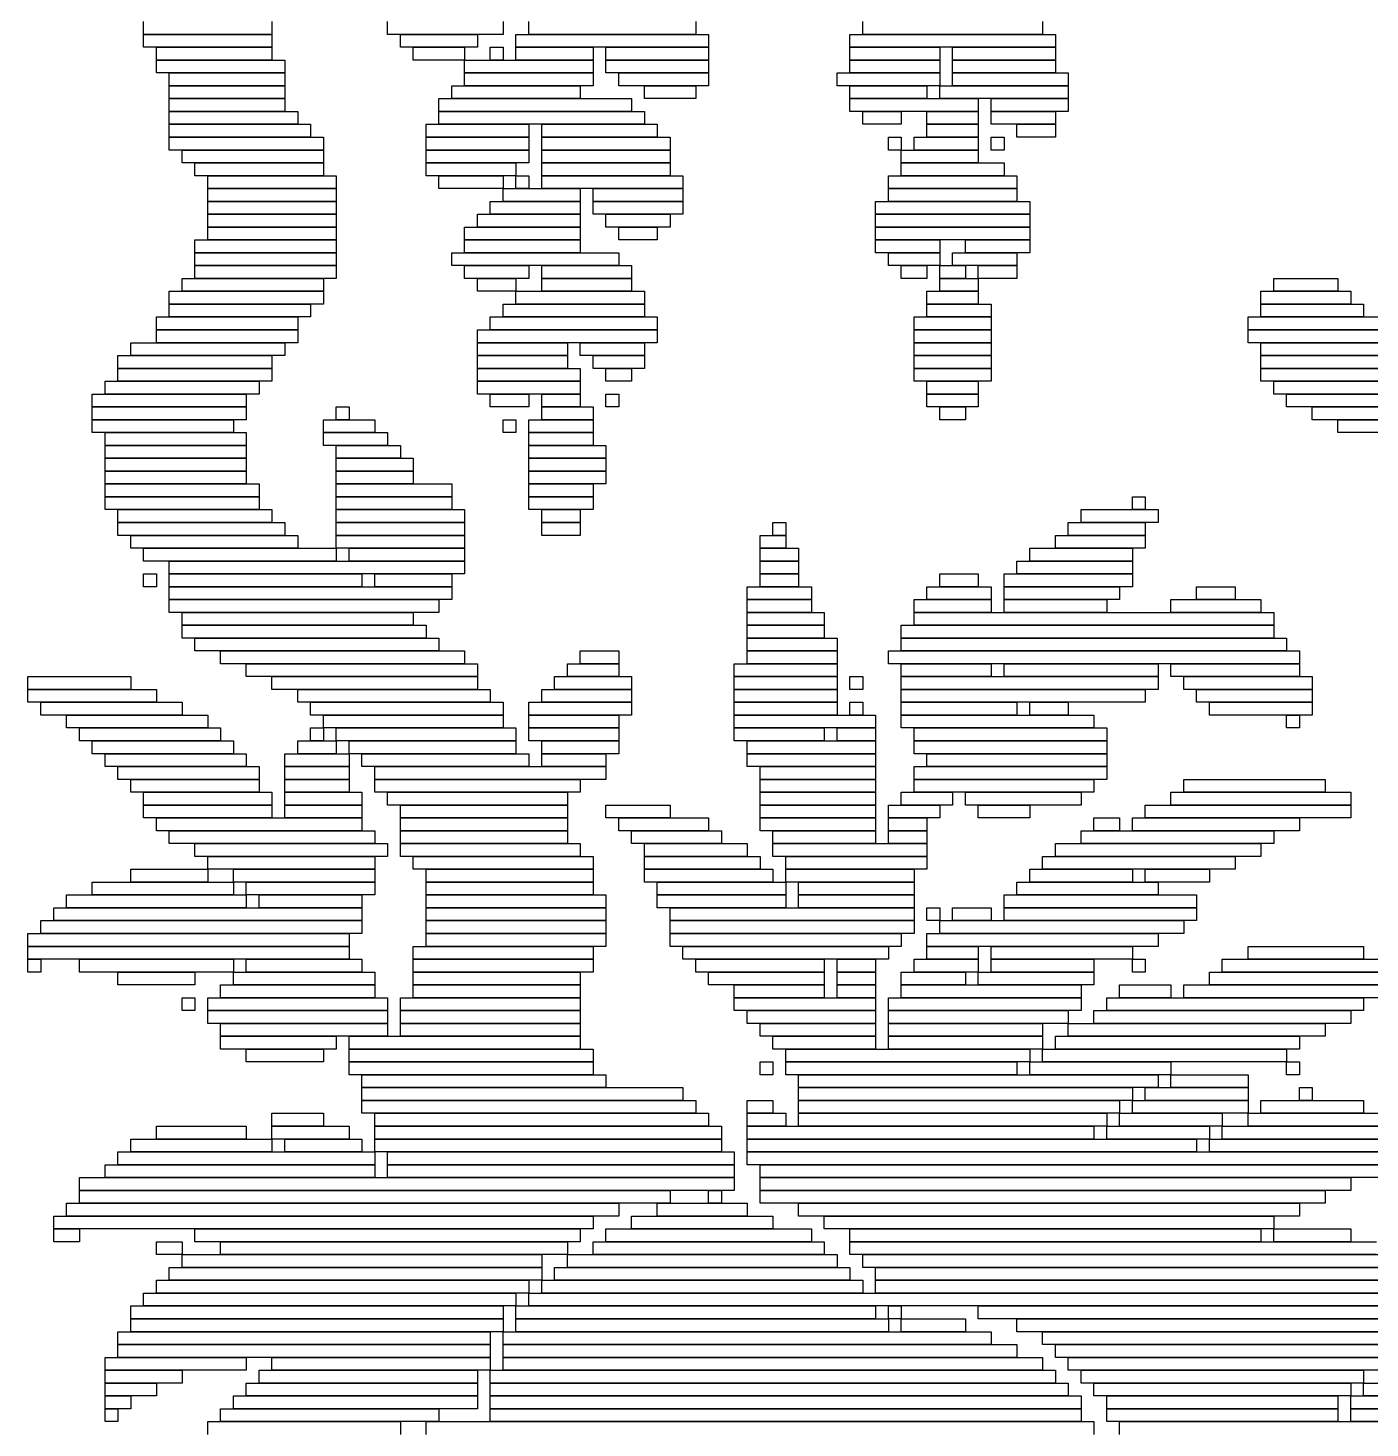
# Model space of a CAD drawing. Extents: x 294 to 729, y 311 to 714.
# Drawn here: x 295 to 399.5, y 452.5 to 561.5 of the extents above; entities that cross this region are included whole.
import ezdxf

# ---------------------------------------------------------------- set-up
doc = ezdxf.new("R2010")
doc.units = 0

msp = doc.modelspace()

# ---------------------------------------------------------------- linework, layer by layer
for p, q in [((304, 561), (304, 562)), ((314, 562), (314, 561)), ((323, 561), (323, 562)), ((332, 562), (332, 561)), ((334, 561), (334, 562)), ((347, 562), (347, 561)), ((360, 561), (360, 562)), ((374, 562), (374, 561)), ((314, 561), (304, 561)), ((304, 561), (314, 561)), ((304, 560), (304, 561)), ((314, 561), (314, 560)), ((332, 561), (323, 561)), ((324, 561), (330, 561)), ((324, 560), (324, 561)), ((330, 561), (330, 560)), ((333, 561), (348, 561)), ((333, 560), (333, 561)), ((347, 561), (334, 561)), ((348, 561), (348, 560)), ((359, 561), (375, 561)), ((359, 560), (359, 561)), ((374, 561), (360, 561)), ((375, 561), (375, 560)), ((314, 560), (304, 560)), ((305, 560), (314, 560)), ((305, 559), (305, 560)), ((314, 560), (314, 559)), ((330, 560), (324, 560)), ((325, 560), (329, 560)), ((325, 559), (325, 560)), ((329, 560), (329, 559)), ((331, 560), (332, 560)), ((331, 559), (331, 560)), ((332, 560), (332, 559)), ((348, 560), (333, 560)), ((333, 560), (339, 560)), ((333, 559), (333, 560)), ((339, 560), (339, 559)), ((340, 560), (348, 560)), ((340, 559), (340, 560)), ((348, 560), (348, 559)), ((375, 560), (359, 560)), ((359, 560), (366, 560)), ((359, 559), (359, 560)), ((366, 560), (366, 559)), ((367, 560), (375, 560)), ((367, 559), (367, 560)), ((375, 560), (375, 559)), ((314, 559), (305, 559)), ((305, 559), (315, 559)), ((305, 558), (305, 559)), ((315, 559), (315, 558)), ((329, 559), (325, 559)), ((329, 559), (339, 559)), ((329, 558), (329, 559)), ((332, 559), (331, 559)), ((339, 559), (333, 559)), ((339, 559), (339, 558)), ((348, 559), (340, 559)), ((340, 559), (348, 559)), ((340, 558), (340, 559)), ((348, 559), (348, 558)), ((366, 559), (359, 559)), ((359, 559), (366, 559)), ((359, 558), (359, 559)), ((366, 559), (366, 558)), ((375, 559), (367, 559)), ((367, 559), (375, 559)), ((367, 558), (367, 559)), ((375, 559), (375, 558)), ((315, 558), (305, 558)), ((306, 558), (315, 558)), ((306, 557), (306, 558)), ((315, 557), (306, 557)), ((306, 557), (315, 557)), ((306, 556), (306, 557)), ((315, 558), (315, 557)), ((315, 557), (315, 556)), ((328, 557), (338, 557)), ((328, 556), (328, 557)), ((339, 558), (329, 558)), ((329, 558), (339, 558)), ((329, 557), (329, 558)), ((339, 557), (329, 557)), ((338, 557), (338, 556)), ((339, 558), (339, 557)), ((348, 558), (340, 558)), ((341, 558), (348, 558)), ((341, 557), (341, 558)), ((348, 557), (341, 557)), ((343, 557), (347, 557)), ((343, 556), (343, 557)), ((347, 557), (347, 556)), ((348, 558), (348, 557)), ((358, 558), (366, 558)), ((358, 557), (358, 558)), ((366, 557), (358, 557)), ((366, 558), (359, 558)), ((359, 557), (365, 557)), ((359, 556), (359, 557)), ((365, 557), (365, 556)), ((366, 558), (366, 557)), ((366, 557), (376, 557)), ((366, 556), (366, 557)), ((375, 558), (367, 558)), ((367, 558), (376, 558)), ((367, 557), (367, 558)), ((376, 557), (367, 557)), ((376, 558), (376, 557)), ((376, 557), (376, 556)), ((315, 556), (306, 556)), ((306, 556), (315, 556)), ((306, 555), (306, 556)), ((315, 556), (315, 555)), ((327, 556), (342, 556)), ((327, 555), (327, 556)), ((338, 556), (328, 556)), ((342, 556), (342, 555)), ((347, 556), (343, 556)), ((365, 556), (359, 556)), ((359, 556), (369, 556)), ((359, 555), (359, 556)), ((376, 556), (366, 556)), ((369, 556), (369, 555)), ((370, 556), (376, 556)), ((370, 555), (370, 556)), ((376, 556), (376, 555)), ((315, 555), (306, 555)), ((306, 555), (316, 555)), ((306, 554), (306, 555)), ((316, 555), (316, 554)), ((342, 555), (327, 555)), ((327, 555), (343, 555)), ((327, 554), (327, 555)), ((343, 555), (343, 554)), ((369, 555), (359, 555)), ((360, 555), (363, 555)), ((360, 554), (360, 555)), ((363, 555), (363, 554)), ((365, 555), (369, 555)), ((365, 554), (365, 555)), ((369, 555), (369, 554)), ((376, 555), (370, 555)), ((370, 555), (375, 555)), ((370, 554), (370, 555)), ((375, 555), (375, 554)), ((316, 554), (306, 554)), ((306, 554), (317, 554)), ((306, 553), (306, 554)), ((317, 554), (317, 553)), ((326, 554), (334, 554)), ((326, 553), (326, 554)), ((343, 554), (327, 554)), ((334, 554), (334, 553)), ((335, 554), (344, 554)), ((335, 553), (335, 554)), ((344, 554), (344, 553)), ((363, 554), (360, 554)), ((369, 554), (365, 554)), ((365, 554), (369, 554)), ((365, 553), (365, 554)), ((369, 554), (369, 553)), ((375, 554), (370, 554)), ((372, 554), (375, 554)), ((372, 553), (372, 554)), ((375, 554), (375, 553)), ((317, 553), (306, 553)), ((306, 553), (318, 553)), ((306, 552), (306, 553)), ((318, 553), (318, 552)), ((334, 553), (326, 553)), ((326, 553), (334, 553)), ((326, 552), (326, 553)), ((334, 553), (334, 552)), ((344, 553), (335, 553)), ((335, 553), (345, 553)), ((335, 552), (335, 553)), ((345, 553), (345, 552)), ((362, 553), (363, 553)), ((362, 552), (362, 553)), ((363, 553), (363, 552)), ((364, 553), (369, 553)), ((364, 552), (364, 553)), ((369, 553), (365, 553)), ((369, 553), (369, 552)), ((370, 553), (371, 553)), ((370, 552), (370, 553)), ((371, 553), (371, 552)), ((375, 553), (372, 553)), ((318, 552), (306, 552)), ((307, 552), (318, 552)), ((307, 551), (307, 552)), ((318, 552), (318, 551)), ((334, 552), (326, 552)), ((326, 552), (334, 552)), ((326, 551), (326, 552)), ((334, 552), (334, 551)), ((345, 552), (335, 552)), ((335, 552), (345, 552)), ((335, 551), (335, 552)), ((345, 552), (345, 551)), ((363, 552), (362, 552)), ((363, 552), (369, 552)), ((363, 551), (363, 552)), ((369, 552), (364, 552)), ((369, 552), (369, 551)), ((371, 552), (370, 552)), ((318, 551), (307, 551)), ((308, 551), (318, 551)), ((308, 550), (308, 551)), ((318, 551), (318, 550)), ((334, 551), (326, 551)), ((326, 551), (333, 551)), ((326, 550), (326, 551)), ((333, 551), (333, 550)), ((345, 551), (335, 551)), ((335, 551), (345, 551)), ((335, 550), (335, 551)), ((345, 551), (345, 550)), ((369, 551), (363, 551)), ((363, 551), (371, 551)), ((363, 550), (363, 551)), ((371, 551), (371, 550)), ((318, 550), (308, 550)), ((309, 550), (319, 550)), ((309, 549), (309, 550)), ((319, 550), (319, 549)), ((333, 550), (326, 550)), ((327, 550), (332, 550)), ((327, 549), (327, 550)), ((332, 550), (332, 549)), ((333, 550), (334, 550)), ((333, 549), (333, 550)), ((334, 550), (334, 549)), ((345, 550), (335, 550)), ((335, 550), (346, 550)), ((335, 549), (335, 550)), ((346, 550), (346, 549)), ((362, 550), (372, 550)), ((362, 549), (362, 550)), ((371, 550), (363, 550)), ((372, 550), (372, 549)), ((319, 549), (309, 549)), ((309, 549), (319, 549)), ((309, 548), (309, 549)), ((319, 549), (319, 548)), ((332, 549), (327, 549)), ((332, 549), (338, 549)), ((332, 548), (332, 549)), ((334, 549), (333, 549)), ((346, 549), (335, 549)), ((338, 549), (338, 548)), ((339, 549), (346, 549)), ((339, 548), (339, 549)), ((346, 549), (346, 548)), ((372, 549), (362, 549)), ((362, 549), (372, 549)), ((362, 548), (362, 549)), ((372, 549), (372, 548)), ((319, 548), (309, 548)), ((309, 548), (319, 548)), ((309, 547), (309, 548)), ((319, 548), (319, 547)), ((331, 548), (338, 548)), ((331, 547), (331, 548)), ((338, 548), (332, 548)), ((338, 548), (338, 547)), ((346, 548), (339, 548)), ((339, 548), (346, 548)), ((339, 547), (339, 548)), ((346, 548), (346, 547)), ((361, 548), (373, 548)), ((361, 547), (361, 548)), ((372, 548), (362, 548)), ((373, 548), (373, 547)), ((319, 547), (309, 547)), ((309, 547), (319, 547)), ((309, 546), (309, 547)), ((319, 547), (319, 546)), ((330, 547), (338, 547)), ((330, 546), (330, 547)), ((338, 547), (331, 547)), ((338, 547), (338, 546)), ((346, 547), (339, 547)), ((340, 547), (345, 547)), ((340, 546), (340, 547)), ((345, 547), (345, 546)), ((373, 547), (361, 547)), ((361, 547), (373, 547)), ((361, 546), (361, 547)), ((373, 547), (373, 546)), ((319, 546), (309, 546)), ((309, 546), (319, 546)), ((309, 545), (309, 546)), ((319, 546), (319, 545)), ((329, 546), (338, 546)), ((329, 545), (329, 546)), ((338, 546), (330, 546)), ((338, 546), (338, 545)), ((345, 546), (340, 546)), ((341, 546), (344, 546)), ((341, 545), (341, 546)), ((344, 546), (344, 545)), ((373, 546), (361, 546)), ((361, 546), (373, 546)), ((361, 545), (361, 546)), ((373, 546), (373, 545)), ((308, 545), (319, 545)), ((308, 544), (308, 545)), ((319, 544), (308, 544)), ((308, 544), (319, 544)), ((308, 543), (308, 544)), ((319, 545), (309, 545)), ((319, 545), (319, 544)), ((319, 544), (319, 543)), ((328, 544), (341, 544)), ((328, 543), (328, 544)), ((338, 545), (329, 545)), ((329, 545), (338, 545)), ((329, 544), (329, 545)), ((338, 544), (329, 544)), ((338, 545), (338, 544)), ((344, 545), (341, 545)), ((341, 544), (341, 543)), ((373, 545), (361, 545)), ((361, 545), (366, 545)), ((361, 544), (361, 545)), ((366, 544), (361, 544)), ((362, 544), (366, 544)), ((362, 543), (362, 544)), ((366, 545), (366, 544)), ((366, 544), (366, 543)), ((367, 544), (372, 544)), ((367, 543), (367, 544)), ((368, 545), (373, 545)), ((368, 544), (368, 545)), ((373, 544), (368, 544)), ((372, 544), (372, 543)), ((373, 545), (373, 544)), ((319, 543), (308, 543)), ((308, 543), (319, 543)), ((308, 542), (308, 543)), ((319, 543), (319, 542)), ((341, 543), (328, 543)), ((329, 543), (334, 543)), ((329, 542), (329, 543)), ((334, 543), (334, 542)), ((335, 543), (342, 543)), ((335, 542), (335, 543)), ((342, 543), (342, 542)), ((366, 543), (362, 543)), ((363, 543), (365, 543)), ((363, 542), (363, 543)), ((365, 543), (365, 542)), ((366, 543), (368, 543)), ((366, 542), (366, 543)), ((372, 543), (367, 543)), ((368, 543), (368, 542)), ((369, 543), (372, 543)), ((369, 542), (369, 543)), ((372, 543), (372, 542)), ((307, 542), (318, 542)), ((307, 541), (307, 542)), ((319, 542), (308, 542)), ((318, 542), (318, 541)), ((334, 542), (329, 542)), ((330, 542), (333, 542)), ((330, 541), (330, 542)), ((333, 542), (333, 541)), ((342, 542), (335, 542)), ((335, 542), (342, 542)), ((335, 541), (335, 542)), ((342, 542), (342, 541)), ((365, 542), (363, 542)), ((368, 542), (366, 542)), ((366, 542), (369, 542)), ((366, 541), (366, 542)), ((372, 542), (369, 542)), ((369, 542), (369, 541)), ((392, 542), (397, 542)), ((392, 541), (392, 542)), ((397, 542), (397, 541)), ((306, 541), (318, 541)), ((306, 540), (306, 541)), ((318, 541), (307, 541)), ((318, 541), (318, 540)), ((333, 541), (330, 541)), ((333, 541), (343, 541)), ((333, 540), (333, 541)), ((342, 541), (335, 541)), ((343, 541), (343, 540)), ((365, 541), (369, 541)), ((365, 540), (365, 541)), ((369, 541), (366, 541)), ((369, 541), (369, 540)), ((391, 541), (398, 541)), ((391, 540), (391, 541)), ((397, 541), (392, 541)), ((398, 541), (398, 540)), ((318, 540), (306, 540)), ((306, 540), (317, 540)), ((306, 539), (306, 540)), ((317, 540), (317, 539)), ((332, 540), (343, 540)), ((332, 539), (332, 540)), ((343, 540), (333, 540)), ((343, 540), (343, 539)), ((369, 540), (365, 540)), ((365, 540), (370, 540)), ((365, 539), (365, 540)), ((370, 540), (370, 539)), ((398, 540), (391, 540)), ((391, 540), (399, 540)), ((391, 539), (391, 540)), ((399, 540), (399, 539)), ((305, 539), (316, 539)), ((305, 538), (305, 539)), ((317, 539), (306, 539)), ((316, 539), (316, 538)), ((331, 539), (344, 539)), ((331, 538), (331, 539)), ((343, 539), (332, 539)), ((344, 539), (344, 538)), ((364, 539), (370, 539)), ((364, 538), (364, 539)), ((370, 539), (365, 539)), ((370, 539), (370, 538)), ((390, 539), (451, 539)), ((390, 538), (390, 539)), ((399, 539), (391, 539)), ((316, 538), (305, 538)), ((305, 538), (316, 538)), ((305, 537), (305, 538)), ((316, 538), (316, 537)), ((330, 538), (344, 538)), ((330, 537), (330, 538)), ((344, 538), (331, 538)), ((344, 538), (344, 537)), ((370, 538), (364, 538)), ((364, 538), (370, 538)), ((364, 537), (364, 538)), ((370, 538), (370, 537)), ((451, 538), (390, 538)), ((390, 538), (451, 538)), ((390, 537), (390, 538)), ((303, 537), (315, 537)), ((303, 536), (303, 537)), ((316, 537), (305, 537)), ((315, 537), (315, 536)), ((344, 537), (330, 537)), ((330, 537), (337, 537)), ((330, 536), (330, 537)), ((337, 537), (337, 536)), ((338, 537), (343, 537)), ((338, 536), (338, 537)), ((343, 537), (343, 536)), ((370, 537), (364, 537)), ((364, 537), (370, 537)), ((364, 536), (364, 537)), ((370, 537), (370, 536)), ((451, 537), (390, 537)), ((391, 537), (451, 537)), ((391, 536), (391, 537)), ((302, 536), (314, 536)), ((302, 535), (302, 536)), ((315, 536), (303, 536)), ((314, 536), (314, 535)), ((337, 536), (330, 536)), ((330, 536), (337, 536)), ((330, 535), (330, 536)), ((337, 536), (337, 535)), ((343, 536), (338, 536)), ((339, 536), (343, 536)), ((339, 535), (339, 536)), ((343, 536), (343, 535)), ((370, 536), (364, 536)), ((364, 536), (370, 536)), ((364, 535), (364, 536)), ((370, 536), (370, 535)), ((451, 536), (391, 536)), ((391, 536), (451, 536)), ((391, 535), (391, 536)), ((314, 535), (302, 535)), ((302, 535), (314, 535)), ((302, 534), (302, 535)), ((314, 535), (314, 534)), ((337, 535), (330, 535)), ((330, 535), (338, 535)), ((330, 534), (330, 535)), ((338, 535), (338, 534)), ((343, 535), (339, 535)), ((340, 535), (342, 535)), ((340, 534), (340, 535)), ((342, 535), (342, 534)), ((370, 535), (364, 535)), ((364, 535), (370, 535)), ((364, 534), (364, 535)), ((370, 535), (370, 534)), ((451, 535), (391, 535)), ((391, 535), (450, 535)), ((391, 534), (391, 535)), ((301, 534), (313, 534)), ((301, 533), (301, 534)), ((314, 534), (302, 534)), ((313, 534), (313, 533)), ((338, 534), (330, 534)), ((330, 534), (338, 534)), ((330, 533), (330, 534)), ((338, 534), (338, 533)), ((342, 534), (340, 534)), ((370, 534), (364, 534)), ((365, 534), (369, 534)), ((365, 533), (365, 534)), ((369, 534), (369, 533)), ((450, 534), (391, 534)), ((392, 534), (449, 534)), ((392, 533), (392, 534)), ((300, 533), (312, 533)), ((300, 532), (300, 533)), ((312, 532), (300, 532)), ((300, 532), (312, 532)), ((300, 531), (300, 532)), ((313, 533), (301, 533)), ((312, 533), (312, 532)), ((312, 532), (312, 531)), ((319, 532), (320, 532)), ((319, 531), (319, 532)), ((320, 532), (320, 531)), ((338, 533), (330, 533)), ((331, 533), (334, 533)), ((331, 532), (331, 533)), ((334, 532), (331, 532)), ((334, 533), (334, 532)), ((335, 533), (338, 533)), ((335, 532), (335, 533)), ((338, 532), (335, 532)), ((335, 532), (339, 532)), ((335, 531), (335, 532)), ((338, 533), (338, 532)), ((339, 532), (339, 531)), ((340, 533), (341, 533)), ((340, 532), (340, 533)), ((341, 532), (340, 532)), ((341, 533), (341, 532)), ((369, 533), (365, 533)), ((365, 533), (369, 533)), ((365, 532), (365, 533)), ((369, 532), (365, 532)), ((366, 532), (368, 532)), ((366, 531), (366, 532)), ((368, 532), (368, 531)), ((369, 533), (369, 532)), ((449, 533), (392, 533)), ((393, 533), (448, 533)), ((393, 532), (393, 533)), ((448, 532), (393, 532)), ((395, 532), (446, 532)), ((395, 531), (395, 532)), ((312, 531), (300, 531)), ((300, 531), (311, 531)), ((300, 530), (300, 531)), ((311, 531), (311, 530)), ((318, 531), (322, 531)), ((318, 530), (318, 531)), ((320, 531), (319, 531)), ((322, 531), (322, 530)), ((332, 531), (333, 531)), ((332, 530), (332, 531)), ((333, 531), (333, 530)), ((334, 531), (339, 531)), ((334, 530), (334, 531)), ((339, 531), (335, 531)), ((339, 531), (339, 530)), ((368, 531), (366, 531)), ((446, 531), (395, 531)), ((397, 531), (443, 531)), ((397, 530), (397, 531)), ((311, 530), (300, 530)), ((301, 530), (312, 530)), ((301, 529), (301, 530)), ((312, 530), (312, 529)), ((322, 530), (318, 530)), ((318, 530), (323, 530)), ((318, 529), (318, 530)), ((323, 530), (323, 529)), ((333, 530), (332, 530)), ((339, 530), (334, 530)), ((334, 530), (339, 530)), ((334, 529), (334, 530)), ((339, 530), (339, 529)), ((443, 530), (397, 530)), ((312, 529), (301, 529)), ((301, 529), (312, 529)), ((301, 528), (301, 529)), ((312, 529), (312, 528)), ((323, 529), (318, 529)), ((319, 529), (324, 529)), ((319, 528), (319, 529)), ((324, 529), (324, 528)), ((339, 529), (334, 529)), ((334, 529), (340, 529)), ((334, 528), (334, 529)), ((340, 529), (340, 528)), ((312, 528), (301, 528)), ((301, 528), (312, 528)), ((301, 527), (301, 528)), ((312, 528), (312, 527)), ((324, 528), (319, 528)), ((319, 528), (325, 528)), ((319, 527), (319, 528)), ((325, 528), (325, 527)), ((340, 528), (334, 528)), ((334, 528), (340, 528)), ((334, 527), (334, 528)), ((340, 528), (340, 527)), ((312, 527), (301, 527)), ((301, 527), (312, 527)), ((301, 526), (301, 527)), ((312, 527), (312, 526)), ((325, 527), (319, 527)), ((319, 527), (325, 527)), ((319, 526), (319, 527)), ((325, 527), (325, 526)), ((340, 527), (334, 527)), ((334, 527), (340, 527)), ((334, 526), (334, 527)), ((340, 527), (340, 526)), ((312, 526), (301, 526)), ((301, 526), (313, 526)), ((301, 525), (301, 526)), ((313, 526), (313, 525)), ((325, 526), (319, 526)), ((319, 526), (328, 526)), ((319, 525), (319, 526)), ((328, 526), (328, 525)), ((340, 526), (334, 526)), ((334, 526), (339, 526)), ((334, 525), (334, 526)), ((339, 526), (339, 525)), ((313, 525), (301, 525)), ((301, 525), (313, 525)), ((301, 524), (301, 525)), ((313, 525), (313, 524)), ((328, 525), (319, 525)), ((319, 525), (328, 525)), ((319, 524), (319, 525)), ((328, 525), (328, 524)), ((339, 525), (334, 525)), ((334, 525), (339, 525)), ((334, 524), (334, 525)), ((339, 525), (339, 524)), ((381, 525), (382, 525)), ((381, 524), (381, 525)), ((382, 525), (382, 524)), ((313, 524), (301, 524)), ((302, 524), (314, 524)), ((302, 523), (302, 524)), ((314, 524), (314, 523)), ((328, 524), (319, 524)), ((319, 524), (329, 524)), ((319, 523), (319, 524)), ((329, 524), (329, 523)), ((339, 524), (334, 524)), ((335, 524), (338, 524)), ((335, 523), (335, 524)), ((338, 524), (338, 523)), ((377, 524), (383, 524)), ((377, 523), (377, 524)), ((382, 524), (381, 524)), ((383, 524), (383, 523)), ((314, 523), (302, 523)), ((302, 523), (315, 523)), ((302, 522), (302, 523)), ((315, 523), (315, 522)), ((329, 523), (319, 523)), ((319, 523), (329, 523)), ((319, 522), (319, 523)), ((329, 523), (329, 522)), ((338, 523), (335, 523)), ((335, 523), (338, 523)), ((335, 522), (335, 523)), ((338, 523), (338, 522)), ((353, 523), (354, 523)), ((353, 522), (353, 523)), ((354, 523), (354, 522)), ((376, 523), (382, 523)), ((376, 522), (376, 523)), ((383, 523), (377, 523)), ((382, 523), (382, 522)), ((315, 522), (302, 522)), ((303, 522), (316, 522)), ((303, 521), (303, 522)), ((316, 522), (316, 521)), ((329, 522), (319, 522)), ((319, 522), (329, 522)), ((319, 521), (319, 522)), ((329, 522), (329, 521)), ((338, 522), (335, 522)), ((352, 522), (354, 522)), ((352, 521), (352, 522)), ((354, 522), (353, 522)), ((354, 522), (354, 521)), ((375, 522), (382, 522)), ((375, 521), (375, 522)), ((382, 522), (376, 522)), ((382, 522), (382, 521)), ((316, 521), (303, 521)), ((304, 521), (319, 521)), ((304, 520), (304, 521)), ((319, 520), (304, 520)), ((306, 520), (329, 520)), ((306, 519), (306, 520)), ((329, 521), (319, 521)), ((319, 521), (319, 520)), ((320, 521), (329, 521)), ((320, 520), (320, 521)), ((329, 520), (320, 520)), ((329, 521), (329, 520)), ((329, 520), (329, 519)), ((354, 521), (352, 521)), ((352, 521), (355, 521)), ((352, 520), (352, 521)), ((355, 520), (352, 520)), ((352, 520), (355, 520)), ((352, 519), (352, 520)), ((355, 521), (355, 520)), ((355, 520), (355, 519)), ((372, 520), (381, 520)), ((372, 519), (372, 520)), ((373, 521), (381, 521)), ((373, 520), (373, 521)), ((381, 520), (373, 520)), ((382, 521), (375, 521)), ((381, 521), (381, 520)), ((381, 520), (381, 519)), ((304, 519), (305, 519)), ((304, 518), (304, 519)), ((305, 519), (305, 518)), ((329, 519), (306, 519)), ((306, 519), (321, 519)), ((306, 518), (306, 519)), ((321, 519), (321, 518)), ((322, 519), (328, 519)), ((322, 518), (322, 519)), ((328, 519), (328, 518)), ((355, 519), (352, 519)), ((352, 519), (355, 519)), ((352, 518), (352, 519)), ((355, 519), (355, 518)), ((366, 519), (369, 519)), ((366, 518), (366, 519)), ((369, 519), (369, 518)), ((371, 519), (381, 519)), ((371, 518), (371, 519)), ((381, 519), (372, 519)), ((381, 519), (381, 518)), ((305, 518), (304, 518)), ((321, 518), (306, 518)), ((306, 518), (328, 518)), ((306, 517), (306, 518)), ((328, 518), (322, 518)), ((328, 518), (328, 517)), ((351, 518), (356, 518)), ((351, 517), (351, 518)), ((355, 518), (352, 518)), ((356, 518), (356, 517)), ((365, 518), (370, 518)), ((365, 517), (365, 518)), ((369, 518), (366, 518)), ((370, 518), (370, 517)), ((381, 518), (371, 518)), ((371, 518), (380, 518)), ((371, 517), (371, 518)), ((380, 518), (380, 517)), ((386, 518), (389, 518)), ((386, 517), (386, 518)), ((389, 518), (389, 517)), ((328, 517), (306, 517)), ((306, 517), (327, 517)), ((306, 516), (306, 517)), ((327, 517), (327, 516)), ((356, 517), (351, 517)), ((351, 517), (356, 517)), ((351, 516), (351, 517)), ((356, 517), (356, 516)), ((364, 517), (370, 517)), ((364, 516), (364, 517)), ((370, 517), (365, 517)), ((370, 517), (370, 516)), ((380, 517), (371, 517)), ((371, 517), (379, 517)), ((371, 516), (371, 517)), ((379, 517), (379, 516)), ((384, 517), (391, 517)), ((384, 516), (384, 517)), ((389, 517), (386, 517)), ((391, 517), (391, 516)), ((327, 516), (306, 516)), ((307, 516), (325, 516)), ((307, 515), (307, 516)), ((325, 516), (325, 515)), ((356, 516), (351, 516)), ((351, 516), (357, 516)), ((351, 515), (351, 516)), ((357, 516), (357, 515)), ((370, 516), (364, 516)), ((364, 516), (392, 516)), ((364, 515), (364, 516)), ((379, 516), (371, 516)), ((391, 516), (384, 516)), ((392, 516), (392, 515)), ((325, 515), (307, 515)), ((307, 515), (326, 515)), ((307, 514), (307, 515)), ((326, 515), (326, 514)), ((357, 515), (351, 515)), ((351, 515), (357, 515)), ((351, 514), (351, 515)), ((357, 515), (357, 514)), ((363, 515), (392, 515)), ((363, 514), (363, 515)), ((392, 515), (364, 515)), ((392, 515), (392, 514)), ((326, 514), (307, 514)), ((308, 514), (327, 514)), ((308, 513), (308, 514)), ((327, 514), (327, 513)), ((357, 514), (351, 514)), ((351, 514), (358, 514)), ((351, 513), (351, 514)), ((358, 514), (358, 513)), ((392, 514), (363, 514)), ((363, 514), (393, 514)), ((363, 513), (363, 514)), ((393, 514), (393, 513)), ((327, 513), (308, 513)), ((310, 513), (329, 513)), ((310, 512), (310, 513)), ((329, 513), (329, 512)), ((338, 513), (341, 513)), ((338, 512), (338, 513)), ((341, 513), (341, 512)), ((358, 513), (351, 513)), ((351, 513), (358, 513)), ((351, 512), (351, 513)), ((358, 513), (358, 512)), ((362, 513), (394, 513)), ((362, 512), (362, 513)), ((393, 513), (363, 513)), ((394, 513), (394, 512)), ((329, 512), (310, 512)), ((312, 512), (330, 512)), ((312, 511), (312, 512)), ((330, 512), (330, 511)), ((337, 512), (341, 512)), ((337, 511), (337, 512)), ((341, 512), (338, 512)), ((341, 512), (341, 511)), ((350, 512), (358, 512)), ((350, 511), (350, 512)), ((358, 512), (351, 512)), ((358, 512), (358, 511)), ((394, 512), (362, 512)), ((363, 512), (370, 512)), ((363, 511), (363, 512)), ((370, 512), (370, 511)), ((371, 512), (383, 512)), ((371, 511), (371, 512)), ((383, 512), (383, 511)), ((384, 512), (394, 512)), ((384, 511), (384, 512)), ((394, 512), (394, 511)), ((295, 511), (303, 511)), ((295, 510), (295, 511)), ((303, 511), (303, 510)), ((330, 511), (312, 511)), ((314, 511), (330, 511)), ((314, 510), (314, 511)), ((330, 511), (330, 510)), ((336, 511), (342, 511)), ((336, 510), (336, 511)), ((341, 511), (337, 511)), ((342, 511), (342, 510)), ((358, 511), (350, 511)), ((350, 511), (358, 511)), ((350, 510), (350, 511)), ((358, 511), (358, 510)), ((359, 511), (360, 511)), ((359, 510), (359, 511)), ((360, 511), (360, 510)), ((370, 511), (363, 511)), ((363, 511), (383, 511)), ((363, 510), (363, 511)), ((383, 511), (371, 511)), ((383, 511), (383, 510)), ((394, 511), (384, 511)), ((385, 511), (395, 511)), ((385, 510), (385, 511)), ((395, 511), (395, 510)), ((303, 510), (295, 510)), ((295, 510), (305, 510)), ((295, 509), (295, 510)), ((305, 510), (305, 509)), ((330, 510), (314, 510)), ((316, 510), (331, 510)), ((316, 509), (316, 510)), ((331, 510), (331, 509)), ((335, 510), (342, 510)), ((335, 509), (335, 510)), ((342, 510), (336, 510)), ((342, 510), (342, 509)), ((358, 510), (350, 510)), ((350, 510), (358, 510)), ((350, 509), (350, 510)), ((358, 510), (358, 509)), ((360, 510), (359, 510)), ((383, 510), (363, 510)), ((363, 510), (382, 510)), ((363, 509), (363, 510)), ((382, 510), (382, 509)), ((395, 510), (385, 510)), ((386, 510), (395, 510)), ((386, 509), (386, 510)), ((395, 510), (395, 509)), ((305, 509), (295, 509)), ((296, 509), (307, 509)), ((296, 508), (296, 509)), ((307, 508), (296, 508)), ((298, 508), (309, 508)), ((298, 507), (298, 508)), ((307, 509), (307, 508)), ((309, 508), (309, 507)), ((331, 509), (316, 509)), ((317, 509), (332, 509)), ((317, 508), (317, 509)), ((332, 508), (317, 508)), ((318, 508), (332, 508)), ((318, 507), (318, 508)), ((332, 509), (332, 508)), ((332, 508), (332, 507)), ((334, 509), (342, 509)), ((334, 508), (334, 509)), ((342, 508), (334, 508)), ((334, 508), (341, 508)), ((334, 507), (334, 508)), ((342, 509), (335, 509)), ((341, 508), (341, 507)), ((342, 509), (342, 508)), ((358, 509), (350, 509)), ((350, 509), (358, 509)), ((350, 508), (350, 509)), ((358, 508), (350, 508)), ((350, 508), (361, 508)), ((350, 507), (350, 508)), ((358, 509), (358, 508)), ((359, 509), (360, 509)), ((359, 508), (359, 509)), ((360, 508), (359, 508)), ((360, 509), (360, 508)), ((361, 508), (361, 507)), ((382, 509), (363, 509)), ((363, 509), (372, 509)), ((363, 508), (363, 509)), ((372, 508), (363, 508)), ((363, 508), (378, 508)), ((363, 507), (363, 508)), ((372, 509), (372, 508)), ((373, 509), (376, 509)), ((373, 508), (373, 509)), ((376, 508), (373, 508)), ((376, 509), (376, 508)), ((378, 508), (378, 507)), ((395, 509), (386, 509)), ((387, 509), (395, 509)), ((387, 508), (387, 509)), ((395, 508), (387, 508)), ((393, 508), (394, 508)), ((393, 507), (393, 508)), ((394, 508), (394, 507)), ((395, 509), (395, 508)), ((309, 507), (298, 507)), ((299, 507), (310, 507)), ((299, 506), (299, 507)), ((310, 507), (310, 506)), ((317, 507), (318, 507)), ((317, 506), (317, 507)), ((332, 507), (318, 507)), ((318, 507), (318, 506)), ((319, 507), (333, 507)), ((319, 506), (319, 507)), ((333, 507), (333, 506)), ((341, 507), (334, 507)), ((334, 507), (341, 507)), ((334, 506), (334, 507)), ((341, 507), (341, 506)), ((361, 507), (350, 507)), ((350, 507), (357, 507)), ((350, 506), (350, 507)), ((357, 507), (357, 506)), ((358, 507), (361, 507)), ((358, 506), (358, 507)), ((361, 507), (361, 506)), ((378, 507), (363, 507)), ((364, 507), (379, 507)), ((364, 506), (364, 507)), ((379, 507), (379, 506)), ((394, 507), (393, 507)), ((310, 506), (299, 506)), ((300, 506), (311, 506)), ((300, 505), (300, 506)), ((311, 506), (311, 505)), ((316, 506), (319, 506)), ((316, 505), (316, 506)), ((318, 506), (317, 506)), ((333, 506), (319, 506)), ((319, 506), (319, 505)), ((320, 506), (333, 506)), ((320, 505), (320, 506)), ((333, 506), (333, 505)), ((341, 506), (334, 506)), ((335, 506), (341, 506)), ((335, 505), (335, 506)), ((341, 506), (341, 505)), ((357, 506), (350, 506)), ((351, 506), (361, 506)), ((351, 505), (351, 506)), ((361, 506), (358, 506)), ((361, 506), (361, 505)), ((379, 506), (364, 506)), ((364, 506), (379, 506)), ((364, 505), (364, 506)), ((379, 506), (379, 505)), ((311, 505), (300, 505)), ((301, 505), (312, 505)), ((301, 504), (301, 505)), ((312, 505), (312, 504)), ((315, 505), (320, 505)), ((315, 504), (315, 505)), ((319, 505), (316, 505)), ((333, 505), (320, 505)), ((320, 505), (320, 504)), ((321, 505), (334, 505)), ((321, 504), (321, 505)), ((334, 505), (334, 504)), ((341, 505), (335, 505)), ((335, 505), (340, 505)), ((335, 504), (335, 505)), ((340, 505), (340, 504)), ((361, 505), (351, 505)), ((351, 505), (361, 505)), ((351, 504), (351, 505)), ((361, 505), (361, 504)), ((379, 505), (364, 505)), ((365, 505), (379, 505)), ((365, 504), (365, 505)), ((379, 505), (379, 504)), ((312, 504), (301, 504)), ((302, 504), (313, 504)), ((302, 503), (302, 504)), ((313, 504), (313, 503)), ((320, 504), (315, 504)), ((315, 504), (320, 504)), ((315, 503), (315, 504)), ((320, 504), (320, 503)), ((334, 504), (321, 504)), ((322, 504), (340, 504)), ((322, 503), (322, 504)), ((340, 504), (335, 504)), ((340, 504), (340, 503)), ((361, 504), (351, 504)), ((352, 504), (361, 504)), ((352, 503), (352, 504)), ((361, 504), (361, 503)), ((364, 504), (379, 504)), ((364, 503), (364, 504)), ((379, 504), (365, 504)), ((379, 504), (379, 503)), ((313, 503), (302, 503)), ((303, 503), (313, 503)), ((303, 502), (303, 503)), ((313, 503), (313, 502)), ((320, 503), (315, 503)), ((315, 503), (320, 503)), ((315, 502), (315, 503)), ((320, 503), (320, 502)), ((340, 503), (322, 503)), ((322, 503), (338, 503)), ((322, 502), (322, 503)), ((338, 503), (338, 502)), ((361, 503), (352, 503)), ((352, 503), (361, 503)), ((352, 502), (352, 503)), ((361, 503), (361, 502)), ((379, 503), (364, 503)), ((364, 503), (378, 503)), ((364, 502), (364, 503)), ((378, 503), (378, 502)), ((385, 503), (396, 503)), ((385, 502), (385, 503)), ((396, 503), (396, 502)), ((313, 502), (303, 502)), ((304, 502), (314, 502)), ((304, 501), (304, 502)), ((314, 502), (314, 501)), ((320, 502), (315, 502)), ((315, 502), (321, 502)), ((315, 501), (315, 502)), ((321, 502), (321, 501)), ((338, 502), (322, 502)), ((323, 502), (337, 502)), ((323, 501), (323, 502)), ((337, 502), (337, 501)), ((361, 502), (352, 502)), ((352, 502), (361, 502)), ((352, 501), (352, 502)), ((361, 502), (361, 501)), ((363, 502), (367, 502)), ((363, 501), (363, 502)), ((378, 502), (364, 502)), ((367, 502), (367, 501)), ((368, 502), (377, 502)), ((368, 501), (368, 502)), ((377, 502), (377, 501)), ((384, 502), (398, 502)), ((384, 501), (384, 502)), ((396, 502), (385, 502)), ((398, 502), (398, 501)), ((314, 501), (304, 501)), ((304, 501), (314, 501)), ((304, 500), (304, 501)), ((314, 501), (314, 500)), ((321, 501), (315, 501)), ((315, 501), (321, 501)), ((315, 500), (315, 501)), ((321, 501), (321, 500)), ((337, 501), (323, 501)), ((324, 501), (337, 501)), ((324, 500), (324, 501)), ((337, 501), (337, 500)), ((340, 501), (345, 501)), ((340, 500), (340, 501)), ((345, 501), (345, 500)), ((361, 501), (352, 501)), ((352, 501), (361, 501)), ((352, 500), (352, 501)), ((361, 501), (361, 500)), ((362, 501), (366, 501)), ((362, 500), (362, 501)), ((367, 501), (363, 501)), ((366, 501), (366, 500)), ((377, 501), (368, 501)), ((369, 501), (373, 501)), ((369, 500), (369, 501)), ((373, 501), (373, 500)), ((382, 501), (398, 501)), ((382, 500), (382, 501)), ((398, 501), (384, 501)), ((398, 501), (398, 500)), ((314, 500), (304, 500)), ((305, 500), (321, 500)), ((305, 499), (305, 500)), ((321, 500), (315, 500)), ((321, 500), (321, 499)), ((337, 500), (324, 500)), ((324, 500), (337, 500)), ((324, 499), (324, 500)), ((337, 500), (337, 499)), ((345, 500), (340, 500)), ((341, 500), (348, 500)), ((341, 499), (341, 500)), ((348, 500), (348, 499)), ((361, 500), (352, 500)), ((352, 500), (361, 500)), ((352, 499), (352, 500)), ((361, 500), (361, 499)), ((366, 500), (362, 500)), ((362, 500), (365, 500)), ((362, 499), (362, 500)), ((365, 500), (365, 499)), ((373, 500), (369, 500)), ((378, 500), (380, 500)), ((378, 499), (378, 500)), ((380, 500), (380, 499)), ((381, 500), (394, 500)), ((381, 499), (381, 500)), ((398, 500), (382, 500)), ((394, 500), (394, 499)), ((321, 499), (305, 499)), ((306, 499), (322, 499)), ((306, 498), (306, 499)), ((322, 499), (322, 498)), ((337, 499), (324, 499)), ((324, 499), (337, 499)), ((324, 498), (324, 499)), ((337, 499), (337, 498)), ((348, 499), (341, 499)), ((342, 499), (349, 499)), ((342, 498), (342, 499)), ((349, 499), (349, 498)), ((361, 499), (352, 499)), ((353, 499), (361, 499)), ((353, 498), (353, 499)), ((361, 499), (361, 498)), ((365, 499), (362, 499)), ((362, 499), (365, 499)), ((362, 498), (362, 499)), ((365, 499), (365, 498)), ((377, 499), (392, 499)), ((377, 498), (377, 499)), ((380, 499), (378, 499)), ((394, 499), (381, 499)), ((392, 499), (392, 498)), ((322, 498), (306, 498)), ((308, 498), (323, 498)), ((308, 497), (308, 498)), ((323, 498), (323, 497)), ((337, 498), (324, 498)), ((324, 498), (338, 498)), ((324, 497), (324, 498)), ((338, 498), (338, 497)), ((349, 498), (342, 498)), ((343, 498), (351, 498)), ((343, 497), (343, 498)), ((351, 498), (351, 497)), ((361, 498), (353, 498)), ((353, 498), (365, 498)), ((353, 497), (353, 498)), ((365, 498), (362, 498)), ((365, 498), (365, 497)), ((375, 498), (391, 498)), ((375, 497), (375, 498)), ((392, 498), (377, 498)), ((391, 498), (391, 497)), ((303, 496), (309, 496)), ((303, 495), (303, 496)), ((323, 497), (308, 497)), ((309, 497), (322, 497)), ((309, 496), (309, 497)), ((322, 496), (309, 496)), ((309, 496), (309, 495)), ((311, 496), (322, 496)), ((311, 495), (311, 496)), ((322, 497), (322, 496)), ((322, 496), (322, 495)), ((338, 497), (324, 497)), ((325, 497), (339, 497)), ((325, 496), (325, 497)), ((339, 496), (325, 496)), ((326, 496), (339, 496)), ((326, 495), (326, 496)), ((339, 497), (339, 496)), ((339, 496), (339, 495)), ((351, 497), (343, 497)), ((343, 497), (352, 497)), ((343, 496), (343, 497)), ((352, 496), (343, 496)), ((343, 496), (353, 496)), ((343, 495), (343, 496)), ((352, 497), (352, 496)), ((365, 497), (353, 497)), ((353, 496), (353, 495)), ((354, 497), (365, 497)), ((354, 496), (354, 497)), ((365, 496), (354, 496)), ((354, 496), (364, 496)), ((354, 495), (354, 496)), ((364, 496), (364, 495)), ((365, 497), (365, 496)), ((373, 496), (381, 496)), ((373, 495), (373, 496)), ((374, 497), (389, 497)), ((374, 496), (374, 497)), ((389, 496), (374, 496)), ((391, 497), (375, 497)), ((381, 496), (381, 495)), ((382, 496), (387, 496)), ((382, 495), (382, 496)), ((387, 496), (387, 495)), ((389, 497), (389, 496)), ((300, 495), (311, 495)), ((300, 494), (300, 495)), ((309, 495), (303, 495)), ((322, 495), (311, 495)), ((311, 495), (311, 494)), ((312, 495), (322, 495)), ((312, 494), (312, 495)), ((322, 495), (322, 494)), ((339, 495), (326, 495)), ((326, 495), (339, 495)), ((326, 494), (326, 495)), ((339, 495), (339, 494)), ((353, 495), (343, 495)), ((344, 495), (354, 495)), ((344, 494), (344, 495)), ((364, 495), (354, 495)), ((354, 495), (354, 494)), ((355, 495), (364, 495)), ((355, 494), (355, 495)), ((364, 495), (364, 494)), ((372, 495), (383, 495)), ((372, 494), (372, 495)), ((381, 495), (373, 495)), ((387, 495), (382, 495)), ((383, 495), (383, 494)), ((298, 494), (312, 494)), ((298, 493), (298, 494)), ((311, 494), (300, 494)), ((322, 494), (312, 494)), ((312, 494), (312, 493)), ((313, 494), (321, 494)), ((313, 493), (313, 494)), ((321, 494), (321, 493)), ((339, 494), (326, 494)), ((326, 494), (340, 494)), ((326, 493), (326, 494)), ((340, 494), (340, 493)), ((354, 494), (344, 494)), ((344, 494), (354, 494)), ((344, 493), (344, 494)), ((354, 494), (354, 493)), ((364, 494), (355, 494)), ((355, 494), (364, 494)), ((355, 493), (355, 494)), ((364, 494), (364, 493)), ((371, 494), (386, 494)), ((371, 493), (371, 494)), ((383, 494), (372, 494)), ((386, 494), (386, 493)), ((297, 493), (321, 493)), ((297, 492), (297, 493)), ((312, 493), (298, 493)), ((321, 493), (313, 493)), ((321, 493), (321, 492)), ((340, 493), (326, 493)), ((326, 493), (340, 493)), ((326, 492), (326, 493)), ((340, 493), (340, 492)), ((354, 493), (344, 493)), ((345, 493), (364, 493)), ((345, 492), (345, 493)), ((364, 493), (355, 493)), ((364, 493), (364, 492)), ((365, 493), (366, 493)), ((365, 492), (365, 493)), ((366, 493), (366, 492)), ((367, 493), (370, 493)), ((367, 492), (367, 493)), ((370, 493), (370, 492)), ((386, 493), (371, 493)), ((371, 493), (386, 493)), ((371, 492), (371, 493)), ((386, 493), (386, 492)), ((296, 492), (321, 492)), ((296, 491), (296, 492)), ((321, 492), (297, 492)), ((321, 492), (321, 491)), ((340, 492), (326, 492)), ((326, 492), (340, 492)), ((326, 491), (326, 492)), ((340, 492), (340, 491)), ((364, 492), (345, 492)), ((345, 492), (364, 492)), ((345, 491), (345, 492)), ((364, 492), (364, 491)), ((366, 492), (365, 492)), ((366, 492), (385, 492)), ((366, 491), (366, 492)), ((370, 492), (367, 492)), ((386, 492), (371, 492)), ((385, 492), (385, 491)), ((295, 491), (320, 491)), ((295, 490), (295, 491)), ((321, 491), (296, 491)), ((320, 491), (320, 490)), ((340, 491), (326, 491)), ((326, 491), (340, 491)), ((326, 490), (326, 491)), ((340, 491), (340, 490)), ((364, 491), (345, 491)), ((345, 491), (363, 491)), ((345, 490), (345, 491)), ((363, 491), (363, 490)), ((365, 491), (383, 491)), ((365, 490), (365, 491)), ((385, 491), (366, 491)), ((383, 491), (383, 490)), ((320, 490), (295, 490)), ((295, 490), (320, 490)), ((295, 489), (295, 490)), ((320, 490), (320, 489)), ((325, 490), (339, 490)), ((325, 489), (325, 490)), ((340, 490), (326, 490)), ((339, 490), (339, 489)), ((363, 490), (345, 490)), ((346, 490), (362, 490)), ((346, 489), (346, 490)), ((362, 490), (362, 489)), ((383, 490), (365, 490)), ((365, 490), (369, 490)), ((365, 489), (365, 490)), ((369, 490), (369, 489)), ((370, 490), (381, 490)), ((370, 489), (370, 490)), ((381, 490), (381, 489)), ((390, 490), (399, 490)), ((390, 489), (390, 490)), ((399, 490), (399, 489)), ((320, 489), (295, 489)), ((295, 489), (296, 489)), ((295, 488), (295, 489)), ((296, 489), (296, 488)), ((299, 489), (311, 489)), ((299, 488), (299, 489)), ((311, 489), (311, 488)), ((312, 489), (321, 489)), ((312, 488), (312, 489)), ((321, 489), (321, 488)), ((339, 489), (325, 489)), ((325, 489), (339, 489)), ((325, 488), (325, 489)), ((339, 489), (339, 488)), ((362, 489), (346, 489)), ((347, 489), (357, 489)), ((347, 488), (347, 489)), ((357, 489), (357, 488)), ((358, 489), (361, 489)), ((358, 488), (358, 489)), ((361, 489), (361, 488)), ((364, 489), (369, 489)), ((364, 488), (364, 489)), ((369, 489), (365, 489)), ((369, 489), (369, 488)), ((381, 489), (370, 489)), ((370, 489), (378, 489)), ((370, 488), (370, 489)), ((378, 489), (378, 488)), ((381, 489), (382, 489)), ((381, 488), (381, 489)), ((382, 489), (382, 488)), ((388, 489), (402, 489)), ((388, 488), (388, 489)), ((399, 489), (390, 489)), ((296, 488), (295, 488)), ((311, 488), (299, 488)), ((302, 488), (308, 488)), ((302, 487), (302, 488)), ((308, 488), (308, 487)), ((311, 488), (322, 488)), ((311, 487), (311, 488)), ((321, 488), (312, 488)), ((322, 488), (322, 487)), ((339, 488), (325, 488)), ((325, 488), (338, 488)), ((325, 487), (325, 488)), ((338, 488), (338, 487)), ((357, 488), (347, 488)), ((348, 488), (357, 488)), ((348, 487), (348, 488)), ((357, 488), (357, 487)), ((361, 488), (358, 488)), ((358, 488), (361, 488)), ((358, 487), (358, 488)), ((361, 488), (361, 487)), ((363, 488), (368, 488)), ((363, 487), (363, 488)), ((369, 488), (364, 488)), ((368, 488), (368, 487)), ((369, 488), (378, 488)), ((369, 487), (369, 488)), ((378, 488), (370, 488)), ((378, 488), (378, 487)), ((382, 488), (381, 488)), ((387, 488), (404, 488)), ((387, 487), (387, 488)), ((402, 488), (388, 488)), ((308, 487), (302, 487)), ((310, 487), (322, 487)), ((310, 486), (310, 487)), ((322, 487), (311, 487)), ((322, 487), (322, 486)), ((338, 487), (325, 487)), ((325, 487), (338, 487)), ((325, 486), (325, 487)), ((338, 487), (338, 486)), ((357, 487), (348, 487)), ((350, 487), (357, 487)), ((350, 486), (350, 487)), ((357, 487), (357, 486)), ((361, 487), (358, 487)), ((358, 487), (361, 487)), ((358, 486), (358, 487)), ((361, 487), (361, 486)), ((368, 487), (363, 487)), ((363, 487), (377, 487)), ((363, 486), (363, 487)), ((378, 487), (369, 487)), ((377, 487), (377, 486)), ((380, 487), (384, 487)), ((380, 486), (380, 487)), ((384, 487), (384, 486)), ((385, 487), (405, 487)), ((385, 486), (385, 487)), ((404, 487), (387, 487)), ((307, 486), (308, 486)), ((307, 485), (307, 486)), ((308, 486), (308, 485)), ((309, 486), (323, 486)), ((309, 485), (309, 486)), ((322, 486), (310, 486)), ((323, 486), (323, 485)), ((324, 486), (338, 486)), ((324, 485), (324, 486)), ((338, 486), (325, 486)), ((338, 486), (338, 485)), ((357, 486), (350, 486)), ((350, 486), (361, 486)), ((350, 485), (350, 486)), ((361, 486), (358, 486)), ((361, 486), (361, 485)), ((362, 486), (377, 486)), ((362, 485), (362, 486)), ((377, 486), (363, 486)), ((377, 486), (377, 485)), ((379, 486), (399, 486)), ((379, 485), (379, 486)), ((384, 486), (380, 486)), ((405, 486), (385, 486)), ((399, 486), (399, 485)), ((308, 485), (307, 485)), ((323, 485), (309, 485)), ((309, 485), (323, 485)), ((309, 484), (309, 485)), ((323, 484), (309, 484)), ((310, 484), (323, 484)), ((310, 483), (310, 484)), ((323, 485), (323, 484)), ((323, 484), (323, 483)), ((338, 485), (324, 485)), ((324, 485), (338, 485)), ((324, 484), (324, 485)), ((338, 484), (324, 484)), ((324, 484), (338, 484)), ((324, 483), (324, 484)), ((338, 485), (338, 484)), ((338, 484), (338, 483)), ((361, 485), (350, 485)), ((351, 485), (361, 485)), ((351, 484), (351, 485)), ((361, 484), (351, 484)), ((352, 484), (361, 484)), ((352, 483), (352, 484)), ((361, 485), (361, 484)), ((361, 484), (361, 483)), ((377, 485), (362, 485)), ((362, 485), (376, 485)), ((362, 484), (362, 485)), ((376, 484), (362, 484)), ((362, 484), (374, 484)), ((362, 483), (362, 484)), ((374, 484), (374, 483)), ((376, 485), (376, 484)), ((376, 484), (396, 484)), ((376, 483), (376, 484)), ((378, 485), (398, 485)), ((378, 484), (378, 485)), ((398, 484), (378, 484)), ((399, 485), (379, 485)), ((396, 484), (396, 483)), ((398, 485), (398, 484)), ((323, 483), (310, 483)), ((310, 483), (319, 483)), ((310, 482), (310, 483)), ((319, 483), (319, 482)), ((320, 483), (338, 483)), ((320, 482), (320, 483)), ((338, 483), (324, 483)), ((338, 483), (338, 482)), ((361, 483), (352, 483)), ((353, 483), (361, 483)), ((353, 482), (353, 483)), ((361, 483), (361, 482)), ((374, 483), (362, 483)), ((362, 483), (374, 483)), ((362, 482), (362, 483)), ((374, 483), (374, 482)), ((375, 483), (394, 483)), ((375, 482), (375, 483)), ((396, 483), (376, 483)), ((394, 483), (394, 482)), ((319, 482), (310, 482)), ((312, 482), (318, 482)), ((312, 481), (312, 482)), ((318, 482), (318, 481)), ((338, 482), (320, 482)), ((320, 482), (339, 482)), ((320, 481), (320, 482)), ((339, 482), (339, 481)), ((361, 482), (353, 482)), ((354, 482), (373, 482)), ((354, 481), (354, 482)), ((374, 482), (362, 482)), ((373, 482), (373, 481)), ((374, 482), (393, 482)), ((374, 481), (374, 482)), ((394, 482), (375, 482)), ((393, 482), (393, 481)), ((318, 481), (312, 481)), ((339, 481), (320, 481)), ((320, 481), (339, 481)), ((320, 480), (320, 481)), ((339, 481), (339, 480)), ((352, 481), (353, 481)), ((352, 480), (352, 481)), ((353, 481), (353, 480)), ((373, 481), (354, 481)), ((354, 481), (372, 481)), ((354, 480), (354, 481)), ((372, 481), (372, 480)), ((373, 481), (384, 481)), ((373, 480), (373, 481)), ((393, 481), (374, 481)), ((384, 481), (384, 480)), ((393, 481), (394, 481)), ((393, 480), (393, 481)), ((394, 481), (394, 480)), ((339, 480), (320, 480)), ((321, 480), (340, 480)), ((321, 479), (321, 480)), ((340, 480), (340, 479)), ((353, 480), (352, 480)), ((372, 480), (354, 480)), ((355, 480), (383, 480)), ((355, 479), (355, 480)), ((384, 480), (373, 480)), ((383, 480), (383, 479)), ((384, 480), (390, 480)), ((384, 479), (384, 480)), ((390, 480), (390, 479)), ((394, 480), (393, 480)), ((340, 479), (321, 479)), ((321, 479), (346, 479)), ((321, 478), (321, 479)), ((346, 479), (346, 478)), ((383, 479), (355, 479)), ((355, 479), (381, 479)), ((355, 478), (355, 479)), ((381, 479), (381, 478)), ((382, 479), (390, 479)), ((382, 478), (382, 479)), ((390, 479), (384, 479)), ((390, 479), (390, 478)), ((394, 479), (395, 479)), ((394, 478), (394, 479)), ((395, 479), (395, 478)), ((346, 478), (321, 478)), ((321, 478), (347, 478)), ((321, 477), (321, 478)), ((347, 478), (347, 477)), ((351, 478), (353, 478)), ((351, 477), (351, 478)), ((353, 478), (353, 477)), ((381, 478), (355, 478)), ((355, 478), (380, 478)), ((355, 477), (355, 478)), ((380, 478), (380, 477)), ((381, 478), (390, 478)), ((381, 477), (381, 478)), ((390, 478), (382, 478)), ((390, 478), (390, 477)), ((391, 478), (399, 478)), ((391, 477), (391, 478)), ((395, 478), (394, 478)), ((399, 478), (399, 477)), ((314, 477), (318, 477)), ((314, 476), (314, 477)), ((318, 477), (318, 476)), ((347, 477), (321, 477)), ((322, 477), (348, 477)), ((322, 476), (322, 477)), ((348, 477), (348, 476)), ((353, 477), (351, 477)), ((351, 477), (354, 477)), ((351, 476), (351, 477)), ((354, 477), (354, 476)), ((380, 477), (355, 477)), ((355, 477), (379, 477)), ((355, 476), (355, 477)), ((379, 477), (379, 476)), ((380, 477), (388, 477)), ((380, 476), (380, 477)), ((390, 477), (381, 477)), ((388, 477), (388, 476)), ((390, 477), (402, 477)), ((390, 476), (390, 477)), ((399, 477), (391, 477)), ((305, 476), (312, 476)), ((305, 475), (305, 476)), ((312, 476), (312, 475)), ((318, 476), (314, 476)), ((314, 476), (320, 476)), ((314, 475), (314, 476)), ((320, 476), (320, 475)), ((348, 476), (322, 476)), ((322, 476), (349, 476)), ((322, 475), (322, 476)), ((349, 476), (349, 475)), ((354, 476), (351, 476)), ((351, 476), (378, 476)), ((351, 475), (351, 476)), ((379, 476), (355, 476)), ((378, 476), (378, 475)), ((379, 476), (387, 476)), ((379, 475), (379, 476)), ((388, 476), (380, 476)), ((387, 476), (387, 475)), ((388, 476), (403, 476)), ((388, 475), (388, 476)), ((402, 476), (390, 476)), ((303, 475), (314, 475)), ((303, 474), (303, 475)), ((312, 475), (305, 475)), ((320, 475), (314, 475)), ((314, 475), (314, 474)), ((315, 475), (321, 475)), ((315, 474), (315, 475)), ((321, 475), (321, 474)), ((349, 475), (322, 475)), ((322, 475), (349, 475)), ((322, 474), (322, 475)), ((349, 475), (349, 474)), ((378, 475), (351, 475)), ((351, 475), (386, 475)), ((351, 474), (351, 475)), ((387, 475), (379, 475)), ((386, 475), (386, 474)), ((387, 475), (405, 475)), ((387, 474), (387, 475)), ((403, 475), (388, 475)), ((302, 474), (322, 474)), ((302, 473), (302, 474)), ((314, 474), (303, 474)), ((321, 474), (315, 474)), ((349, 474), (322, 474)), ((322, 474), (322, 473)), ((323, 474), (350, 474)), ((323, 473), (323, 474)), ((350, 474), (350, 473)), ((386, 474), (351, 474)), ((351, 474), (406, 474)), ((351, 473), (351, 474)), ((405, 474), (387, 474)), ((299, 472), (350, 472)), ((299, 471), (299, 472)), ((301, 473), (322, 473)), ((301, 472), (301, 473)), ((322, 472), (301, 472)), ((322, 473), (302, 473)), ((322, 473), (322, 472)), ((350, 473), (323, 473)), ((323, 473), (350, 473)), ((323, 472), (323, 473)), ((350, 472), (323, 472)), ((350, 473), (350, 472)), ((350, 472), (350, 471)), ((406, 473), (351, 473)), ((352, 473), (401, 473)), ((352, 472), (352, 473)), ((401, 472), (352, 472)), ((352, 472), (398, 472)), ((352, 471), (352, 472)), ((398, 472), (398, 471)), ((350, 471), (299, 471)), ((299, 471), (345, 471)), ((299, 470), (299, 471)), ((345, 471), (345, 470)), ((348, 471), (349, 471)), ((348, 470), (348, 471)), ((349, 471), (349, 470)), ((398, 471), (352, 471)), ((352, 471), (396, 471)), ((352, 470), (352, 471)), ((396, 471), (396, 470)), ((298, 470), (341, 470)), ((298, 469), (298, 470)), ((345, 470), (299, 470)), ((341, 470), (341, 469)), ((344, 470), (351, 470)), ((344, 469), (344, 470)), ((349, 470), (348, 470)), ((351, 470), (351, 469)), ((396, 470), (352, 470)), ((355, 470), (394, 470)), ((355, 469), (355, 470)), ((394, 470), (394, 469)), ((297, 469), (339, 469)), ((297, 468), (297, 469)), ((341, 469), (298, 469)), ((339, 469), (339, 468)), ((342, 469), (353, 469)), ((342, 468), (342, 469)), ((351, 469), (344, 469)), ((353, 469), (353, 468)), ((394, 469), (355, 469)), ((357, 469), (392, 469)), ((357, 468), (357, 469)), ((392, 469), (392, 468)), ((339, 468), (297, 468)), ((297, 468), (299, 468)), ((297, 467), (297, 468)), ((299, 468), (299, 467)), ((308, 468), (338, 468)), ((308, 467), (308, 468)), ((338, 468), (338, 467)), ((340, 468), (356, 468)), ((340, 467), (340, 468)), ((353, 468), (342, 468)), ((356, 468), (356, 467)), ((392, 468), (357, 468)), ((359, 468), (391, 468)), ((359, 467), (359, 468)), ((391, 468), (391, 467)), ((392, 468), (398, 468)), ((392, 467), (392, 468)), ((398, 468), (398, 467)), ((299, 467), (297, 467)), ((305, 467), (307, 467)), ((305, 466), (305, 467)), ((307, 467), (307, 466)), ((338, 467), (308, 467)), ((310, 467), (337, 467)), ((310, 466), (310, 467)), ((337, 467), (337, 466)), ((339, 467), (357, 467)), ((339, 466), (339, 467)), ((356, 467), (340, 467)), ((357, 467), (357, 466)), ((391, 467), (359, 467)), ((359, 467), (400, 467)), ((359, 466), (359, 467)), ((398, 467), (392, 467)), ((307, 466), (305, 466)), ((307, 466), (335, 466)), ((307, 465), (307, 466)), ((337, 466), (310, 466)), ((335, 466), (335, 465)), ((337, 466), (358, 466)), ((337, 465), (337, 466)), ((357, 466), (339, 466)), ((358, 466), (358, 465)), ((400, 466), (359, 466)), ((360, 466), (401, 466)), ((360, 465), (360, 466)), ((306, 465), (335, 465)), ((306, 464), (306, 465)), ((335, 465), (307, 465)), ((335, 465), (335, 464)), ((336, 465), (359, 465)), ((336, 464), (336, 465)), ((358, 465), (337, 465)), ((359, 465), (359, 464)), ((401, 465), (360, 465)), ((361, 465), (402, 465)), ((361, 464), (361, 465)), ((305, 464), (334, 464)), ((305, 463), (305, 464)), ((335, 464), (306, 464)), ((334, 464), (334, 463)), ((335, 464), (360, 464)), ((335, 463), (335, 464)), ((359, 464), (336, 464)), ((360, 464), (360, 463)), ((402, 464), (361, 464)), ((361, 464), (403, 464)), ((361, 463), (361, 464)), ((304, 463), (333, 463)), ((304, 462), (304, 463)), ((334, 463), (305, 463)), ((333, 463), (333, 462)), ((334, 463), (403, 463)), ((334, 462), (334, 463)), ((360, 463), (335, 463)), ((403, 463), (361, 463)), ((303, 462), (332, 462)), ((303, 461), (303, 462)), ((333, 462), (304, 462)), ((332, 462), (332, 461)), ((333, 462), (361, 462)), ((333, 461), (333, 462)), ((403, 462), (334, 462)), ((361, 462), (361, 461)), ((362, 462), (363, 462)), ((362, 461), (362, 462)), ((363, 462), (363, 461)), ((369, 462), (477, 462)), ((369, 461), (369, 462)), ((302, 460), (331, 460)), ((302, 459), (302, 460)), ((332, 461), (303, 461)), ((303, 461), (332, 461)), ((303, 460), (303, 461)), ((332, 460), (303, 460)), ((331, 460), (331, 459)), ((332, 461), (332, 460)), ((332, 460), (370, 460)), ((332, 459), (332, 460)), ((361, 461), (333, 461)), ((333, 461), (362, 461)), ((333, 460), (333, 461)), ((362, 460), (333, 460)), ((363, 461), (362, 461)), ((362, 461), (362, 460)), ((363, 461), (368, 461)), ((363, 460), (363, 461)), ((368, 460), (363, 460)), ((368, 461), (368, 460)), ((477, 461), (369, 461)), ((370, 460), (370, 459)), ((372, 461), (477, 461)), ((372, 460), (372, 461)), ((477, 460), (372, 460)), ((374, 460), (476, 460)), ((374, 459), (374, 460)), ((331, 459), (302, 459)), ((302, 459), (331, 459)), ((302, 458), (302, 459)), ((331, 459), (331, 458)), ((370, 459), (332, 459)), ((332, 459), (372, 459)), ((332, 458), (332, 459)), ((372, 459), (372, 458)), ((476, 459), (374, 459)), ((375, 459), (423, 459)), ((375, 458), (375, 459)), ((301, 458), (312, 458)), ((301, 457), (301, 458)), ((331, 458), (302, 458)), ((312, 458), (312, 457)), ((314, 458), (331, 458)), ((314, 457), (314, 458)), ((331, 458), (331, 457)), ((372, 458), (332, 458)), ((332, 458), (374, 458)), ((332, 457), (332, 458)), ((374, 458), (374, 457)), ((423, 458), (375, 458)), ((376, 458), (401, 458)), ((376, 457), (376, 458)), ((312, 457), (301, 457)), ((301, 457), (307, 457)), ((301, 456), (301, 457)), ((307, 457), (307, 456)), ((313, 457), (330, 457)), ((313, 456), (313, 457)), ((331, 457), (314, 457)), ((330, 457), (330, 456)), ((331, 457), (375, 457)), ((331, 456), (331, 457)), ((374, 457), (332, 457)), ((375, 457), (375, 456)), ((401, 457), (376, 457)), ((377, 457), (399, 457)), ((377, 456), (377, 457)), ((399, 457), (399, 456)), ((307, 456), (301, 456)), ((301, 456), (305, 456)), ((301, 455), (301, 456)), ((305, 456), (305, 455)), ((312, 456), (330, 456)), ((312, 455), (312, 456)), ((330, 456), (313, 456)), ((330, 456), (330, 455)), ((375, 456), (331, 456)), ((331, 456), (376, 456)), ((331, 455), (331, 456)), ((376, 456), (376, 455)), ((399, 456), (377, 456)), ((378, 456), (398, 456)), ((378, 455), (378, 456)), ((398, 456), (398, 455)), ((399, 456), (442, 456)), ((399, 455), (399, 456)), ((305, 455), (301, 455)), ((301, 455), (303, 455)), ((301, 454), (301, 455)), ((303, 455), (303, 454)), ((311, 455), (330, 455)), ((311, 454), (311, 455)), ((330, 455), (312, 455)), ((330, 455), (330, 454)), ((376, 455), (331, 455)), ((331, 455), (377, 455)), ((331, 454), (331, 455)), ((377, 455), (377, 454)), ((398, 455), (378, 455)), ((379, 455), (397, 455)), ((379, 454), (379, 455)), ((397, 455), (397, 454)), ((398, 455), (443, 455)), ((398, 454), (398, 455)), ((442, 455), (399, 455)), ((303, 454), (301, 454)), ((301, 454), (302, 454)), ((301, 453), (301, 454)), ((302, 454), (302, 453)), ((310, 454), (327, 454)), ((310, 453), (310, 454)), ((330, 454), (311, 454)), ((327, 454), (327, 453)), ((377, 454), (331, 454)), ((331, 454), (377, 454)), ((331, 453), (331, 454)), ((377, 454), (377, 453)), ((397, 454), (379, 454)), ((379, 454), (397, 454)), ((379, 453), (379, 454)), ((397, 454), (397, 453)), ((443, 454), (398, 454)), ((398, 454), (444, 454)), ((398, 453), (398, 454)), ((302, 453), (301, 453)), ((309, 453), (324, 453)), ((309, 452), (309, 453)), ((327, 453), (310, 453)), ((324, 453), (324, 452)), ((326, 453), (378, 453)), ((326, 452), (326, 453)), ((377, 453), (331, 453)), ((378, 453), (378, 452)), ((397, 453), (379, 453)), ((380, 453), (511, 453)), ((380, 452), (380, 453)), ((444, 453), (398, 453))]:
    msp.add_line(p, q)

doc.saveas('drawing.dxf')
